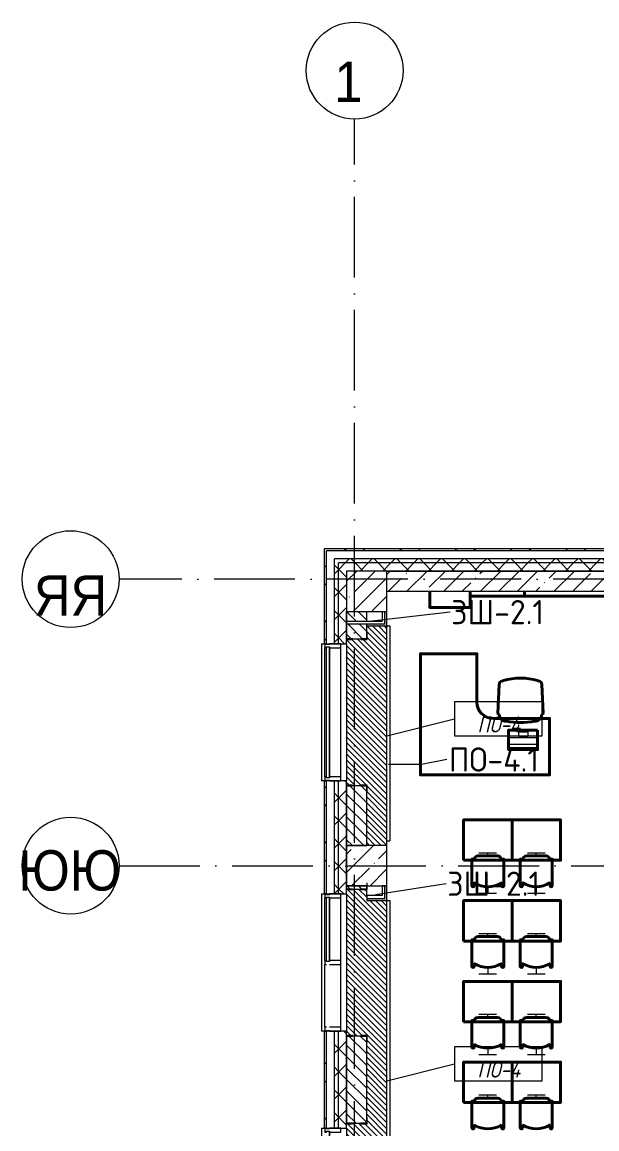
# Model space of a CAD drawing. Header units: millimetres. Extents: x -6467 to 105918, y -7090 to 92481.
# Drawn here: x -6467 to 650, y 78771 to 92481 of the extents above; entities that cross this region are included whole.
import ezdxf

# ---------------------------------------------------------------- set-up
doc = ezdxf.new("R2010")
doc.units = ezdxf.units.MM
doc.linetypes.add('50_200_ШТРИХ_1Т_ш5_п1_п1_', pattern=[1400, 1000, -200, 0, -200])
doc.linetypes.add('IMPORT-ACAD_ISO02W100', pattern=[3000, 2400, -600])
for name, color, linetype, lineweight in [('A-FLOR', 7, 'Continuous', 9), ('A-FLOR-IDEN', 7, 'Continuous', 9), ('A-GLAZ', 7, 'Continuous', 5), ('A-GLAZ-CWMG', 7, 'Continuous', 9), ('A-GLAZ-CWMG-1', 7, 'Continuous', 20), ('A-WALL', 7, 'Continuous', 5), ('A-WALL-FNSH-1', 7, 'Continuous', 5), ('A-WALL-IDEN', 7, 'Continuous', 9), ('I-WALL', 7, 'Continuous', 5), ('S-COLS', 7, 'Continuous', 9), ('S-COLS-1', 7, 'Continuous', 5)]:
    doc.layers.add(name, color=color, linetype=linetype, lineweight=lineweight)
for name, color, linetype, lineweight, true_color in [('A-FLOR-PATT-1', 7, 'Continuous', 5, 0xd61c12), ('A-GENM-1', 7, 'Continuous', 9, 0xaaaaaa), ('A-GENM-2', 7, 'Continuous', 20, 0xaaaaaa), ('A-WALL-1', 7, 'Continuous', 5, 0x77b143), ('A-WALL-3', 7, 'Continuous', 5, 0x787878), ('мебель 2 этаж-1', 7, 'Continuous', 40, 0xaaaaaa), ('Оси-1', 7, 'Continuous', 20, 0xaaaaaa), ('Оси-2', 7, 'Continuous', 9, 0xaaaaaa), ('Оси-3', 7, '50_200_ШТРИХ_1Т_ш5_п1_п1_', 9, 0xaaaaaa), ('ТХ_невидимый-1', 7, 'IMPORT-ACAD_ISO02W100', 20, 0xaaaaaa), ('ТХ_функционал-2', 7, 'Continuous', 40, 0xaaaaaa), ('ТХ_функционал-4', 7, 'Continuous', 20, 0xaaaaaa)]:
    doc.layers.add(name, color=color, linetype=linetype, lineweight=lineweight, true_color=true_color)
doc.styles.add('Arial', font='arial.ttf', dxfattribs={"width": 0.9, "height": 500})
doc.styles.add('GOST Common', font='GOST_Common.ttf', dxfattribs={"height": 300})
doc.styles.add('GOST Common_I', font='GOST_Common Italic.ttf', dxfattribs={"width": 0.9, "height": 200})
pattern_1 = [(45, (0, 0), (-228.0985, 228.0985), []), (45, (228.1, 0), (-228.0985, 228.0985), [403.225, -80.645, 6.706, -73.939])]
pattern_2 = [(135, (0, 0), (-342.1478, -342.1478), []), (135, (228.1, 0), (-342.1478, -342.1478), [])]
pattern_3 = [(45, (0, 0), (-141.42136, 141.42136), []), (135, (0, 0), (-141.42136, -141.42136), [])]

# ---------------------------------------------------------------- blocks, each defined once
blk = doc.blocks.new('BSC_Колонна _Прямоугольная - 500х500-V19-АИ_План этажа Радиаторы_2')
at = {"layer": 'S-COLS-1'}
h = blk.add_hatch(dxfattribs=at)
h.set_pattern_fill('FP_47', color=256, style=0, pattern_type=2)
h.set_pattern_definition([(45, (2200, -85431.04), (-228.0985, 228.0985), []), (45, (2428.1, -85431.04), (-228.0985, 228.0985), [403.225, -80.645, 6.706, -73.939])])
h.paths.add_polyline_path([(-250, -250), (250, -250), (250, 250), (-250, 250), (-250, 136)])
for p, q in [((250, 250), (-250, 250)), ((-250, 250), (-250, -250)), ((250, -250), (250, 250)), ((-250, -250), (250, -250))]:
    blk.add_line(p, q, dxfattribs=at)
blk = doc.blocks.new('Прямоугольный импост - Импост структурный с накладкой - 180мм-22437111-АИ_План этажа Радиаторы_2')
at = {"layer": 'A-GLAZ-CWMG-1'}
for p, q in [((-50, 0), (-50, 17)), ((-50, 17), (0, 17)), ((0, 0), (-10, 0)), ((-10, 0), (-10, -40)), ((0, 17), (0, 0)), ((-50, -180), (-50, -40)), ((-10, -40), (0, -40)), ((0, -40), (0, -180)), ((0, -180), (-50, -180))]:
    blk.add_line(p, q, dxfattribs=at)
blk = doc.blocks.new('Прямоугольный импост - Импост структурный с накладкой - 180мм-V231-АИ_План этажа Радиаторы_2')
at = {"layer": 'A-GLAZ-CWMG'}
for p, q in [((49825, 55111), (49050, 55111)), ((49825, 54931), (49050, 54931)), ((49825, 54914), (49050, 54914))]:
    blk.add_line(p, q, dxfattribs=at)
blk = doc.blocks.new('Прямоугольный импост - Импост структурный с накладкой - 180мм-22437098-АИ_План этажа Радиаторы_2')
at = {"layer": 'A-GLAZ-CWMG-1'}
for p, q in [((-50, 0), (-50, 17)), ((-50, 17), (0, 17)), ((-40, 0), (-50, 0)), ((-40, -40), (-40, 0)), ((0, 0), (-10, 0)), ((-10, 0), (-10, -40)), ((0, 17), (0, 0)), ((-50, -180), (-50, -40)), ((-50, -40), (-40, -40)), ((-10, -40), (0, -40)), ((0, -40), (0, -180)), ((0, -180), (-50, -180))]:
    blk.add_line(p, q, dxfattribs=at)
blk = doc.blocks.new('Прямоугольный импост - Импост структурный с накладкой - 180мм-22437099-АИ_План этажа Радиаторы_2')
at = {"layer": 'A-GLAZ-CWMG-1'}
for p, q in [((0, 17), (-50, 17)), ((-50, 17), (-50, 0)), ((-50, 0), (-40, 0)), ((-40, 0), (-40, -40)), ((-10, -40), (-10, 0)), ((-10, 0), (0, 0)), ((0, 0), (0, 17)), ((-40, -40), (-50, -40)), ((-50, -40), (-50, -180)), ((0, -40), (-10, -40)), ((0, -180), (0, -40)), ((-50, -180), (0, -180))]:
    blk.add_line(p, q, dxfattribs=at)
blk = doc.blocks.new('Прямоугольный импост - Импост структурный с накладкой - 180мм-22437089-АИ_План этажа Радиаторы_2')
at = {"layer": 'A-GLAZ-CWMG'}
for p, q in [((47650, 55111), (46050, 55111)), ((47650, 54931), (46050, 54931)), ((47650, 54914), (46050, 54914))]:
    blk.add_line(p, q, dxfattribs=at)
blk = doc.blocks.new('Прямоугольный импост - Импост структурный с накладкой - 180мм-V232-АИ_План этажа Радиаторы_2')
at = {"layer": 'A-GLAZ-CWMG'}
for p, q in [((6637, 55111), (5862, 55111)), ((6637, 54914), (5862, 54914))]:
    blk.add_line(p, q, dxfattribs=at)
blk = doc.blocks.new('Прямоугольный импост - Импост структурный с накладкой - 180мм-V237-АИ_План этажа Радиаторы_2')
at = {"layer": 'A-GLAZ-CWMG-1'}
for p, q in [((-25, 0), (-25, 17)), ((-25, 17), (25, 17)), ((-15, 0), (-25, 0)), ((-15, -40), (-15, 0)), ((25, 17), (25, 0)), ((-25, -180), (-25, -40)), ((-25, -40), (-15, -40)), ((25, -40), (25, -180)), ((25, -180), (-25, -180))]:
    blk.add_line(p, q, dxfattribs=at)
blk = doc.blocks.new('Прямоугольный импост - Импост структурный с накладкой - 180мм-22437157-АИ_План этажа Радиаторы_2')
at = {"layer": 'A-GLAZ-CWMG-1'}
for p, q in [((0, 17), (-50, 17)), ((-50, 17), (-50, 0)), ((-50, 0), (-40, 0)), ((-40, 0), (-40, -40)), ((-10, -40), (-10, 0)), ((-10, 0), (0, 0)), ((0, 0), (0, 17)), ((-40, -40), (-50, -40)), ((-50, -40), (-50, -180)), ((0, -40), (-10, -40)), ((0, -180), (0, -40)), ((-50, -180), (0, -180))]:
    blk.add_line(p, q, dxfattribs=at)
blk = doc.blocks.new('Фахверк _газобетон торцы_228 - Фахверк _газобетон торцы_-25571112-АИ_План этажа Радиаторы_2')
at = {"layer": 'A-GENM-2'}
for p, q in [((89406, 11135), (89325, 11135)), ((89325, 11135), (89325, 11129)), ((89325, 11129), (89400, 11129)), ((89400, 11129), (89400, 11054)), ((89406, 11054), (89406, 11135)), ((89400, 11054), (89406, 11054)), ((89400, 10879), (89325, 10879)), ((89325, 10879), (89325, 10873)), ((89325, 10873), (89406, 10873)), ((89400, 10954), (89400, 10879)), ((89406, 10954), (89400, 10954)), ((89406, 10873), (89406, 10954))]:
    blk.add_line(p, q, dxfattribs=at)
blk = doc.blocks.new('Фахверк _газобетон торцы_229 - Фахверк _газобетон торцы_-25571132-АИ_План этажа Радиаторы_2')
at = {"layer": 'A-GENM-2'}
for p, q in [((89406, 156989), (89325, 156989)), ((89325, 156989), (89325, 156983)), ((89325, 156983), (89400, 156983)), ((89400, 156983), (89400, 156908)), ((89406, 156908), (89406, 156989)), ((89400, 156908), (89406, 156908)), ((89400, 156733), (89325, 156733)), ((89325, 156733), (89325, 156727)), ((89325, 156727), (89406, 156727)), ((89406, 156808), (89400, 156808)), ((89400, 156808), (89400, 156733)), ((89406, 156727), (89406, 156808))]:
    blk.add_line(p, q, dxfattribs=at)
blk = doc.blocks.new('Фахверк _газобетон торцы_230 - Фахверк _газобетон торцы_-25571152-АИ_План этажа Радиаторы_2')
at = {"layer": 'A-GENM-2'}
for p, q in [((89406, 11135), (89325, 11135)), ((89325, 11135), (89325, 11129)), ((89325, 11129), (89400, 11129)), ((89400, 11129), (89400, 11054)), ((89406, 11054), (89406, 11135)), ((89400, 11054), (89406, 11054)), ((89400, 10879), (89325, 10879)), ((89325, 10879), (89325, 10873)), ((89325, 10873), (89406, 10873)), ((89400, 10954), (89400, 10879)), ((89406, 10954), (89400, 10954)), ((89406, 10873), (89406, 10954))]:
    blk.add_line(p, q, dxfattribs=at)
blk = doc.blocks.new('Фахверк _газобетон торцы_231 - Фахверк _газобетон торцы_-25571172-АИ_План этажа Радиаторы_2')
at = {"layer": 'A-GENM-2'}
for p, q in [((89406, 156989), (89325, 156989)), ((89325, 156989), (89325, 156983)), ((89325, 156983), (89400, 156983)), ((89400, 156983), (89400, 156908)), ((89406, 156908), (89406, 156989)), ((89400, 156908), (89406, 156908)), ((89400, 156733), (89325, 156733)), ((89325, 156733), (89325, 156727)), ((89325, 156727), (89406, 156727)), ((89406, 156808), (89400, 156808)), ((89400, 156808), (89400, 156733)), ((89406, 156727), (89406, 156808))]:
    blk.add_line(p, q, dxfattribs=at)
blk = doc.blocks.new('Фахверк _газобетон торцы_232 - Фахверк _газобетон торцы_-25571192-АИ_План этажа Радиаторы_2')
at = {"layer": 'A-GENM-2'}
for p, q in [((89406, 11135), (89325, 11135)), ((89325, 11135), (89325, 11129)), ((89325, 11129), (89400, 11129)), ((89400, 11129), (89400, 11054)), ((89406, 11054), (89406, 11135)), ((89400, 11054), (89406, 11054)), ((89400, 10879), (89325, 10879)), ((89325, 10879), (89325, 10873)), ((89325, 10873), (89406, 10873)), ((89400, 10954), (89400, 10879)), ((89406, 10954), (89400, 10954)), ((89406, 10873), (89406, 10954))]:
    blk.add_line(p, q, dxfattribs=at)
blk = doc.blocks.new('Фахверк _газобетон торцы_437 - Фахверк _газобетон торцы_-25577405-АИ_План этажа Радиаторы_2')
at = {"layer": 'A-GENM-2'}
for p, q in [((89406, 11135), (89325, 11135)), ((89325, 11135), (89325, 11129)), ((89325, 11129), (89400, 11129)), ((89400, 11129), (89400, 11054)), ((89406, 11054), (89406, 11135)), ((89400, 11054), (89406, 11054)), ((89400, 10879), (89325, 10879)), ((89325, 10879), (89325, 10873)), ((89325, 10873), (89406, 10873)), ((89400, 10954), (89400, 10879)), ((89406, 10954), (89400, 10954)), ((89406, 10873), (89406, 10954))]:
    blk.add_line(p, q, dxfattribs=at)
blk = doc.blocks.new('Отлив_СКБ - Отлив витража-V393-АИ_План этажа Радиаторы_2')
at = {"layer": 'A-GLAZ'}
for p, q in [((0, 67), (0, 100)), ((1700, 100), (0, 100)), ((0, 2), (10, 2)), ((40, 2), (1660, 2)), ((1690, 2), (1700, 2)), ((1700, 100), (1700, 67)), ((1650, 0), (50, 0))]:
    blk.add_line(p, q, dxfattribs=at)
blk = doc.blocks.new('Отлив_СКБ - Отлив витража-V394-АИ_План этажа Радиаторы_2')
at = {"layer": 'A-GLAZ'}
for p, q in [((0, 67), (0, 100)), ((1700, 100), (0, 100)), ((0, 2), (10, 2)), ((865, 2), (1660, 2)), ((1690, 2), (1700, 2)), ((1700, 100), (1700, 67)), ((1650, 0), (875, 0))]:
    blk.add_line(p, q, dxfattribs=at)
blk = doc.blocks.new('мебель 2 этаж-28800768-АИ_План этажа Радиаторы_2')
at = {"layer": 'ТХ_невидимый-1'}
for p, q in [((1453, 83906), (1672, 83906)), ((1563, 83867), (1563, 83906)), ((2053, 83906), (2272, 83906)), ((2163, 83867), (2163, 83906)), ((1453, 83406), (1672, 83406)), ((1563, 83486), (1563, 83406)), ((2053, 83406), (2272, 83406)), ((2163, 83486), (2163, 83406)), ((1453, 82906), (1672, 82906)), ((1563, 82867), (1563, 82906)), ((2053, 82906), (2272, 82906)), ((2163, 82867), (2163, 82906)), ((1453, 82406), (1672, 82406)), ((1563, 82486), (1563, 82406)), ((2053, 82406), (2272, 82406)), ((2163, 82486), (2163, 82406)), ((1453, 81906), (1672, 81906)), ((1563, 81867), (1563, 81906)), ((2053, 81906), (2272, 81906)), ((2163, 81867), (2163, 81906)), ((1563, 81486), (1563, 81406)), ((2163, 81486), (2163, 81406)), ((1453, 81406), (1672, 81406)), ((2053, 81406), (2272, 81406)), ((1453, 80906), (1672, 80906)), ((1563, 80867), (1563, 80906)), ((2053, 80906), (2272, 80906)), ((2163, 80867), (2163, 80906))]:
    blk.add_line(p, q, dxfattribs=at)
at = {"layer": 'ТХ_функционал-2'}
for p, q in [((1703, 85992), (1687, 85637)), ((1755, 86040), (1736, 86034)), ((2198, 86034), (2179, 86040)), ((2247, 85637), (2231, 85992)), ((1365, 83500), (1365, 83826)), ((1367, 83829), (1390, 83829)), ((1393, 83826), (1393, 83816)), ((1444, 83867), (1681, 83867)), ((1733, 83816), (1733, 83826)), ((1735, 83829), (1758, 83829)), ((1761, 83826), (1761, 83500)), ((1965, 83500), (1965, 83826)), ((1967, 83829), (1990, 83829)), ((1993, 83826), (1993, 83816)), ((2044, 83867), (2281, 83867)), ((2333, 83816), (2333, 83826)), ((2335, 83829), (2358, 83829)), ((2361, 83826), (2361, 83500)), ((1393, 83540), (1393, 83500)), ((1733, 83500), (1733, 83540)), ((1993, 83540), (1993, 83500)), ((2333, 83500), (2333, 83540)), ((1365, 82500), (1365, 82826)), ((1367, 82829), (1390, 82829)), ((1393, 82826), (1393, 82816)), ((1444, 82867), (1681, 82867)), ((1733, 82816), (1733, 82826)), ((1735, 82829), (1758, 82829)), ((1761, 82826), (1761, 82500)), ((1965, 82500), (1965, 82826)), ((1967, 82829), (1990, 82829)), ((1993, 82826), (1993, 82816)), ((2044, 82867), (2281, 82867)), ((2333, 82816), (2333, 82826)), ((2335, 82829), (2358, 82829)), ((2361, 82826), (2361, 82500)), ((1393, 82540), (1393, 82500)), ((1733, 82500), (1733, 82540)), ((1993, 82540), (1993, 82500)), ((2333, 82500), (2333, 82540)), ((1444, 81867), (1681, 81867)), ((2044, 81867), (2281, 81867)), ((1365, 81500), (1365, 81826)), ((1367, 81829), (1390, 81829)), ((1393, 81826), (1393, 81816)), ((1733, 81816), (1733, 81826)), ((1735, 81829), (1758, 81829)), ((1761, 81826), (1761, 81500)), ((1965, 81500), (1965, 81826)), ((1967, 81829), (1990, 81829)), ((1993, 81826), (1993, 81816)), ((2333, 81816), (2333, 81826)), ((2335, 81829), (2358, 81829)), ((2361, 81826), (2361, 81500)), ((1393, 81540), (1393, 81500)), ((1733, 81500), (1733, 81540)), ((1993, 81540), (1993, 81500)), ((2333, 81500), (2333, 81540)), ((1365, 80500), (1365, 80826)), ((1367, 80829), (1390, 80829)), ((1393, 80826), (1393, 80816)), ((1444, 80867), (1681, 80867)), ((1733, 80816), (1733, 80826)), ((1735, 80829), (1758, 80829)), ((1761, 80826), (1761, 80500)), ((1965, 80500), (1965, 80826)), ((1967, 80829), (1990, 80829)), ((1993, 80826), (1993, 80816)), ((2044, 80867), (2281, 80867)), ((2333, 80816), (2333, 80826)), ((2335, 80829), (2358, 80829)), ((2361, 80826), (2361, 80500)), ((1393, 80540), (1393, 80500)), ((1733, 80500), (1733, 80540)), ((1993, 80540), (1993, 80500)), ((2333, 80500), (2333, 80540))]:
    blk.add_line(p, q, dxfattribs=at)
at = {"layer": 'ТХ_функционал-2', "flags": 128}
for points in [[(1343, 87146), (1343, 86946), (843, 86946), (843, 87146)], [(1343, 87146), (1343, 87086), (2018, 87086), (4718, 87086), (5393, 87086), (5393, 87146)], [(1627, 85571), (2327, 85571), (2327, 84871), (727, 84871), (727, 85771), (727, 86371), (1427, 86371), (1427, 85771)], [(2179, 85427), (1820, 85427), (1820, 85184), (2179, 85184), (2179, 85427)]]:
    blk.add_lwpolyline(points, dxfattribs=at)
for points in [[(2018, 87146), (2018, 87086)], [(1263, 83813), (1863, 83813), (1863, 84313), (1263, 84313)], [(1863, 83813), (2463, 83813), (2463, 84313), (1863, 84313)], [(1263, 82813), (1863, 82813), (1863, 83313), (1263, 83313)], [(1863, 82813), (2463, 82813), (2463, 83313), (1863, 83313)], [(1263, 81813), (1863, 81813), (1863, 82313), (1263, 82313)], [(1863, 81813), (2463, 81813), (2463, 82313), (1863, 82313)], [(1263, 80813), (1863, 80813), (1863, 81313), (1263, 81313)], [(1863, 80813), (2463, 80813), (2463, 81313), (1863, 81313)]]:
    blk.add_lwpolyline(points, close=True, dxfattribs=at)
at = {"layer": 'ТХ_функционал-2'}
for centre, radius, start, end in [((1749, 85990), 45.8, 106.4199, 177.4596), ((1967, 85276), 793, 74.4748, 105.5252), ((2185, 85990), 45.8, 2.5404, 73.5801), ((1627, 85771), 200, 180, 270), ((1705, 85637), 17.6, 178.1708, 265.2566), ((1790, 85621), 86.4, 181.264, 272.4622), ((2144, 85621), 86.4, 267.5378, 358.736), ((2229, 85637), 17.6, 274.7434, 1.8292), ((1967, 86626), 1105, 260.9686, 279.0314), ((1367, 83826), 2.56, 90, 180), ((1390, 83826), 2.56, 0, 90), ((1444, 83816), 51.3, 90, 180), ((1681, 83816), 51.3, 0, 90), ((1735, 83826), 2.56, 90, 180), ((1758, 83826), 2.56, 0, 90), ((1967, 83826), 2.56, 90, 180), ((1990, 83826), 2.56, 0, 90), ((2044, 83816), 51.3, 90, 180), ((2281, 83816), 51.3, 0, 90), ((2335, 83826), 2.56, 90, 180), ((2358, 83826), 2.56, 0, 90), ((1379, 83500), 14.1, 180, 360), ((1401, 83540), 8.55, 180, 238.0683), ((1563, 83807), 321, 238.8863, 301.1137), ((1724, 83540), 8.55, 301.9317, 0), ((1747, 83500), 14.1, 180, 0), ((1979, 83500), 14.1, 180, 360), ((2001, 83540), 8.55, 180, 238.0683), ((2163, 83807), 321, 238.8863, 301.1137), ((2324, 83540), 8.55, 301.9317, 0), ((2347, 83500), 14.1, 180, 0), ((1367, 82826), 2.56, 90, 180), ((1390, 82826), 2.56, 0, 90), ((1444, 82816), 51.3, 90, 180), ((1681, 82816), 51.3, 0, 90), ((1735, 82826), 2.56, 90, 180), ((1758, 82826), 2.56, 0, 90), ((1967, 82826), 2.56, 90, 180), ((1990, 82826), 2.56, 0, 90), ((2044, 82816), 51.3, 90, 180), ((2281, 82816), 51.3, 0, 90), ((2335, 82826), 2.56, 90, 180), ((2358, 82826), 2.56, 0, 90), ((1401, 82540), 8.55, 180, 238.0683), ((1724, 82540), 8.55, 301.9317, 0), ((2001, 82540), 8.55, 180, 238.0683), ((2324, 82540), 8.55, 301.9317, 0), ((1379, 82500), 14.1, 180, 0), ((1563, 82807), 321, 238.8863, 301.1137), ((1747, 82500), 14.1, 180, 360), ((1979, 82500), 14.1, 180, 0), ((2163, 82807), 321, 238.8863, 301.1137), ((2347, 82500), 14.1, 180, 360), ((1444, 81816), 51.3, 90, 180), ((1681, 81816), 51.3, 0, 90), ((2044, 81816), 51.3, 90, 180), ((2281, 81816), 51.3, 0, 90), ((1367, 81826), 2.56, 90, 180), ((1390, 81826), 2.56, 0, 90), ((1735, 81826), 2.56, 90, 180), ((1758, 81826), 2.56, 0, 90), ((1967, 81826), 2.56, 90, 180), ((1990, 81826), 2.56, 0, 90), ((2335, 81826), 2.56, 90, 180), ((2358, 81826), 2.56, 0, 90), ((1379, 81500), 14.1, 180, 360), ((1401, 81540), 8.55, 180, 238.0683), ((1563, 81807), 321, 238.8863, 301.1137), ((1724, 81540), 8.55, 301.9317, 0), ((1747, 81500), 14.1, 180, 0), ((1979, 81500), 14.1, 180, 360), ((2001, 81540), 8.55, 180, 238.0683), ((2163, 81807), 321, 238.8863, 301.1137), ((2324, 81540), 8.55, 301.9317, 0), ((2347, 81500), 14.1, 180, 0), ((1367, 80826), 2.56, 90, 180), ((1390, 80826), 2.56, 0, 90), ((1444, 80816), 51.3, 90, 180), ((1681, 80816), 51.3, 0, 90), ((1735, 80826), 2.56, 90, 180), ((1758, 80826), 2.56, 0, 90), ((1967, 80826), 2.56, 90, 180), ((1990, 80826), 2.56, 0, 90), ((2044, 80816), 51.3, 90, 180), ((2281, 80816), 51.3, 0, 90), ((2335, 80826), 2.56, 90, 180), ((2358, 80826), 2.56, 0, 90), ((1379, 80500), 14.1, 180, 0), ((1401, 80540), 8.55, 180, 238.0683), ((1563, 80807), 321, 238.8863, 301.1137), ((1724, 80540), 8.55, 301.9317, 0), ((1747, 80500), 14.1, 180, 360), ((1979, 80500), 14.1, 180, 0), ((2001, 80540), 8.55, 180, 238.0683), ((2163, 80807), 321, 238.8863, 301.1137), ((2324, 80540), 8.55, 301.9317, 0), ((2347, 80500), 14.1, 180, 360)]:
    blk.add_arc(centre, radius, start, end, dxfattribs=at)
at = {"layer": 'ТХ_функционал-4'}
for p, q in [((1703, 85979), (1687, 85637)), ((2232, 85979), (2247, 85637)), ((2179, 85205), (1820, 85205))]:
    blk.add_line(p, q, dxfattribs=at)
at = {"layer": 'ТХ_функционал-4', "flags": 128}
for points in [[(2165, 85247), (1830, 85247), (1830, 85334), (2165, 85334), (2165, 85247)], [(2060, 85347), (1946, 85347), (1946, 85403), (2060, 85403), (2060, 85347)]]:
    blk.add_lwpolyline(points, dxfattribs=at)
blk = doc.blocks.new('Ось сетки - Круг_Ø6_00__ISO-2_5_0_9K_-17386508-АИ_План этажа Радиаторы_2')
at = {"layer": 'Оси-1'}
blk.add_circle((0, 0), 3, dxfattribs=at)
blk = doc.blocks.new('AAR_СКБ_Марка_Перекрытия_1 мм - Марка пола-27961726-АИ_План этажа Радиаторы_2')
at = {"layer": 'A-FLOR-IDEN'}
for p, q in [((2.723, 2.101), (-2.69, 2.101)), ((-2.69, 2.101), (-2.69, 0)), ((2.723, 0), (2.723, 2.101)), ((-2.69, 0), (2.723, 0))]:
    blk.add_line(p, q, dxfattribs=at)

msp = doc.modelspace()

# ---------------------------------------------------------------- hatches: boundary and pattern name
at = {"layer": 'A-FLOR-PATT-1'}
h = msp.add_hatch(dxfattribs=at)
h.set_pattern_fill('FP_346', color=256, style=0, pattern_type=2)
h.set_pattern_definition([(315, (-2200, 83730.87), (35.3553, 35.3553), [])])
h.paths.add_polyline_path([(-2200, 82281), (-1950, 82281), (-1950, 85001), (-2200, 85001), (-2200, 84916), (-2194, 84916), (-2194, 84835), (-2275, 84835), (-2275, 84841), (-2375, 84841), (-2375, 84835), (-2450, 84835), (-2450, 83027), (-2375, 83027), (-2375, 83021), (-2275, 83021), (-2275, 83027), (-2194, 83027), (-2194, 82946), (-2200, 82946), (-2200, 82752)])
h = msp.add_hatch(dxfattribs=at)
h.set_pattern_fill('FP_345', color=256, style=0, pattern_type=2)
h.set_pattern_definition([(315, (-2200, 79305.87), (35.3553, 35.3553), [])])
h.paths.add_polyline_path([(-2194, 77021), (-1950, 77021), (-1950, 81601), (-2200, 81601), (-2200, 81735), (-2275, 81735), (-2275, 81741), (-2375, 81741), (-2375, 81735), (-2450, 81735), (-2449, 79927), (-2375, 79927), (-2375, 79921), (-2275, 79921), (-2275, 79927), (-2194, 79927), (-2194, 79846), (-2200, 79846), (-2200, 78916), (-2194, 78916), (-2194, 78835), (-2275, 78835), (-2275, 78841), (-2375, 78841), (-2375, 78835), (-2450, 78835), (-2450, 77027), (-2375, 77027), (-2375, 77021), (-2275, 77021), (-2275, 77027), (-2194, 77027), (-2194, 77022)])
at = {"layer": 'A-WALL'}
h = msp.add_hatch(dxfattribs=at)
h.set_pattern_fill('FP_125', color=256, style=0, pattern_type=2)
h.set_pattern_definition(pattern_3)
h.paths.add_polyline_path([(-2600, 55031), (-2550, 55031), (-2550, 56181), (-2600, 56181), (-2600, 55298)])
h.paths.add_polyline_path([(-2570, 57881), (-2550, 57881), (-2550, 59181), (-2600, 59181), (-2600, 57881)])
h.paths.add_polyline_path([(-2600, 60881), (-2550, 60881), (-2550, 62181), (-2600, 62181), (-2600, 60930)])
h.paths.add_polyline_path([(-2550, 63881), (-2550, 65181), (-2600, 65181), (-2600, 63881), (-2570, 63881)])
h.paths.add_polyline_path([(-2570, 66881), (-2550, 66881), (-2550, 68081), (-2600, 68081), (-2600, 66881)])
h.paths.add_polyline_path([(-2600, 69781), (-2550, 69781), (-2550, 71091), (-2600, 71091), (-2600, 70081)])
h.paths.add_polyline_path([(-2570, 72791), (-2550, 72791), (-2550, 74081), (-2600, 74081), (-2600, 72791)])
h.paths.add_polyline_path([(-2600, 75781), (-2550, 75781), (-2550, 77081), (-2600, 77081), (-2600, 76416)])
h.paths.add_polyline_path([(-2570, 78781), (-2550, 78781), (-2550, 79981), (-2600, 79981), (-2600, 78781)])
h.paths.add_polyline_path([(-2600, 81681), (-2550, 81681), (-2550, 83081), (-2600, 83081), (-2600, 82048)])
h.paths.add_polyline_path([(-2570, 84781), (-2550, 84781), (-2550, 85831), (-2600, 85831), (-2600, 84781)])
h = msp.add_hatch(dxfattribs=at)
h.set_pattern_fill('FP_125', color=256, style=0, pattern_type=2)
h.set_pattern_definition(pattern_3)
h.paths.add_polyline_path([(20562, 85781), (21169, 85781), (21169, 85831), (20562, 85831)])
h.paths.add_polyline_path([(9602, 85781), (9602, 85831), (-2550, 85831), (-2550, 85781), (9472, 85781)])
h = msp.add_hatch(dxfattribs=at)
h.set_pattern_fill('FP_125', color=256, style=0, pattern_type=2)
h.set_pattern_definition(pattern_3)
h.paths.add_polyline_path([(-2450, 55081), (-2450, 56181), (-2550, 56181), (-2550, 55081)])
h.paths.add_polyline_path([(-2450, 57881), (-2450, 59181), (-2550, 59181), (-2550, 57881)])
h.paths.add_polyline_path([(-2450, 60881), (-2450, 62181), (-2550, 62181), (-2550, 60881)])
h.paths.add_polyline_path([(-2550, 63881), (-2450, 63881), (-2450, 65181), (-2550, 65181), (-2550, 64450)])
h.paths.add_polyline_path([(-2550, 66881), (-2450, 66881), (-2450, 68081), (-2550, 68081), (-2550, 67181)])
h.paths.add_polyline_path([(-2550, 69781), (-2450, 69781), (-2450, 71091), (-2550, 71091), (-2550, 70081)])
h.paths.add_polyline_path([(-2450, 72791), (-2450, 74081), (-2550, 74081), (-2550, 72791)])
h.paths.add_polyline_path([(-2450, 75781), (-2450, 77081), (-2550, 77081), (-2550, 75781)])
h.paths.add_polyline_path([(-2450, 78781), (-2450, 79981), (-2550, 79981), (-2550, 78781)])
h.paths.add_polyline_path([(-2550, 81681), (-2450, 81681), (-2450, 83081), (-2550, 83081), (-2550, 82048)])
h.paths.add_polyline_path([(-2450, 84781), (-2450, 85781), (-2550, 85781), (-2550, 84781)])
h = msp.add_hatch(dxfattribs=at)
h.set_pattern_fill('FP_125', color=256, style=0, pattern_type=2)
h.set_pattern_definition(pattern_3)
h.paths.add_polyline_path([(21169, 85681), (21169, 85781), (20562, 85781), (20562, 85681), (21099, 85681)])
h.paths.add_polyline_path([(9602, 85681), (9602, 85781), (-2450, 85781), (-2450, 85681), (9472, 85681)])
h = msp.add_hatch(dxfattribs=at)
h.set_pattern_fill('FP_1', color=256, style=0, pattern_type=2)
h.set_pattern_definition(pattern_1)
h.paths.add_polyline_path([(5550, 85431), (5560, 85431), (5560, 85681), (5550, 85681)])
h.paths.add_polyline_path([(5050, 85431), (5050, 85681), (-1950, 85681), (-1950, 85431), (4488, 85431)])
at = {"layer": 'A-WALL-1'}
for points in [[(-1950, 85001), (-1950, 85181), (-1975, 85181), (-1975, 85001)], [(-1975, 85001), (-1975, 85026), (-2200, 85026), (-2200, 85001), (-2010, 85001)], [(-1950, 81601), (-1950, 81781), (-1975, 81781), (-1975, 81601)], [(-1975, 81601), (-1975, 81626), (-2200, 81626), (-2200, 81601), (-2010, 81601)]]:
    msp.add_hatch(color=256, dxfattribs=at).paths.add_polyline_path(points)
at = {"layer": 'A-WALL-3'}
h = msp.add_hatch(dxfattribs=at)
h.set_pattern_fill('FP_124', color=256, style=0, pattern_type=2)
h.set_pattern_definition(pattern_2)
h.paths.add_polyline_path([(-2727, 54904), (-2700, 54904), (-2700, 56181), (-2727, 56181), (-2727, 55298)])
h.paths.add_polyline_path([(-2727, 57881), (-2700, 57881), (-2700, 59181), (-2727, 59181), (-2727, 58114)])
h.paths.add_polyline_path([(-2700, 60881), (-2700, 62181), (-2727, 62181), (-2727, 60881)])
h.paths.add_polyline_path([(-2727, 63881), (-2700, 63881), (-2700, 65181), (-2727, 65181), (-2727, 64450)])
h.paths.add_polyline_path([(-2727, 66881), (-2700, 66881), (-2700, 68081), (-2727, 68081), (-2727, 67265)])
h.paths.add_polyline_path([(-2700, 69781), (-2700, 71091), (-2727, 71091), (-2727, 69781)])
h.paths.add_polyline_path([(-2700, 72791), (-2700, 74081), (-2727, 74081), (-2727, 72791)])
h.paths.add_polyline_path([(-2700, 75781), (-2700, 77081), (-2727, 77081), (-2727, 75781)])
h.paths.add_polyline_path([(-2700, 78781), (-2700, 79981), (-2727, 79981), (-2727, 78781)])
h.paths.add_polyline_path([(-2700, 81681), (-2700, 83081), (-2727, 83081), (-2727, 81681)])
h.paths.add_polyline_path([(-2700, 84781), (-2700, 85958), (-2727, 85958), (-2727, 84781)])
h = msp.add_hatch(dxfattribs=at)
h.set_pattern_fill('FP_124', color=256, style=0, pattern_type=2)
h.set_pattern_definition(pattern_2)
h.paths.add_polyline_path([(21169, 85931), (21169, 85958), (20562, 85958), (20562, 85931), (21099, 85931)])
h.paths.add_polyline_path([(9472, 85931), (9602, 85931), (9602, 85958), (-2700, 85958), (-2700, 85931), (7811, 85931)])
at = {"layer": 'I-WALL'}
h = msp.add_hatch(dxfattribs=at)
h.set_pattern_fill('FP_2', color=256, style=0, pattern_type=2)
h.set_pattern_definition([(135, (0, 0), (-70.71068, -70.71068), [])])
h.paths.add_polyline_path([(-2200, 55681), (-2200, 55811), (-2450, 55811), (-2450, 55681)])
h.paths.add_polyline_path([(-2200, 55846), (-2200, 56121), (-2450, 56121), (-2450, 55846)])
h.paths.add_polyline_path([(-2200, 57941), (-2200, 58681), (-2450, 58681), (-2450, 57941)])
h.paths.add_polyline_path([(-2450, 60941), (-2200, 60941), (-2200, 61376), (-2450, 61376)])
h.paths.add_polyline_path([(-2200, 61411), (-2200, 61531), (-2450, 61531), (-2450, 61411)])
h.paths.add_polyline_path([(-2200, 62031), (-2200, 62121), (-2450, 62121), (-2450, 62031)])
h.paths.add_polyline_path([(-2450, 63941), (-2200, 63941), (-2200, 65121), (-2450, 65121), (-2450, 64450)])
h.paths.add_polyline_path([(-2200, 66941), (-2200, 67026), (-2450, 67026), (-2450, 66941)])
h.paths.add_polyline_path([(-2450, 67061), (-2200, 67061), (-2200, 67181), (-2450, 67181)])
h.paths.add_polyline_path([(-2450, 67681), (-2200, 67681), (-2200, 68021), (-2450, 68021), (-2450, 67969)])
h.paths.add_polyline_path([(-2450, 69841), (-2200, 69841), (-2200, 71031), (-2450, 71031), (-2450, 70081)])
h.paths.add_polyline_path([(-2200, 72851), (-2200, 73031), (-2450, 73031), (-2450, 72851)])
h.paths.add_polyline_path([(-2200, 73531), (-2200, 73686), (-2450, 73686), (-2450, 73531)])
h.paths.add_polyline_path([(-2450, 73721), (-2200, 73721), (-2200, 74021), (-2450, 74021), (-2450, 73953)])
h.paths.add_polyline_path([(-2200, 75841), (-2200, 76331), (-2450, 76331), (-2450, 75841)])
h.paths.add_polyline_path([(-2200, 76831), (-2200, 76961), (-2450, 76961), (-2450, 76831)])
h.paths.add_polyline_path([(-2450, 76996), (-2200, 76996), (-2200, 77021), (-2450, 77021)])
h.paths.add_polyline_path([(-2200, 78841), (-2200, 79921), (-2450, 79921), (-2450, 78841)])
h.paths.add_polyline_path([(-2200, 81741), (-2200, 81781), (-2450, 81781), (-2450, 81741)])
h.paths.add_polyline_path([(-2200, 82281), (-2200, 83021), (-2450, 83021), (-2450, 82281)])
h.paths.add_polyline_path([(-2200, 84841), (-2200, 85026), (-2450, 85026), (-2450, 84841)])
h.paths.add_polyline_path([(-2200, 85061), (-2200, 85181), (-2450, 85181), (-2450, 85061)])
at = {"layer": 'S-COLS-1'}
h = msp.add_hatch(dxfattribs=at)
h.set_pattern_fill('FP_1', color=256, style=0, pattern_type=2)
h.set_pattern_definition(pattern_1)
h.paths.add_polyline_path([(-2200, 81781), (-1950, 81781), (-1950, 82281), (-2450, 82281), (-2450, 81781)])

# ---------------------------------------------------------------- linework, layer by layer
at = {"layer": 'A-FLOR'}
for p, q in [((-1950, 82281), (-1950, 85001)), ((-2450, 84781), (-2450, 83081)), ((-2200, 81661), (-2200, 81735)), ((-2450, 81681), (-2450, 79981)), ((-1950, 77021), (-1950, 81601)), ((-2450, 78781), (-2450, 77081))]:
    msp.add_line(p, q, dxfattribs=at)
at = {"layer": 'A-FLOR-IDEN'}
for p, q in [((-1950, 83641), (-1112, 83851)), ((-1950, 79366), (-1112, 79576))]:
    msp.add_line(p, q, dxfattribs=at)
at = {"layer": 'A-WALL'}
for p, q in [((-2700, 84781), (-2700, 85931)), ((9602, 85931), (-2700, 85931)), ((-2600, 84781), (-2600, 85831)), ((9602, 85831), (-2600, 85831)), ((-2550, 84781), (-2550, 85781)), ((9602, 85781), (-2550, 85781)), ((5050, 85681), (-1950, 85681)), ((-1950, 85431), (5050, 85431)), ((-2450, 85181), (-2450, 84841)), ((-2200, 85061), (-2200, 85181)), ((-2010, 85181), (-2010, 85061)), ((-1975, 85026), (-1975, 85181)), ((-2450, 85061), (-2010, 85061)), ((-2450, 85026), (-1975, 85026)), ((-2200, 84841), (-2200, 85026)), ((-1950, 85001), (-1915, 85001)), ((-1915, 85001), (-1915, 82341)), ((-2450, 84841), (-2200, 84841)), ((-2700, 81681), (-2700, 83081)), ((-2600, 81681), (-2600, 83081)), ((-2550, 81681), (-2550, 83081)), ((-2200, 83021), (-2450, 83021)), ((-2450, 83021), (-2450, 82281)), ((-2200, 82281), (-2200, 83021)), ((-2450, 82281), (-2200, 82281)), ((-1950, 82341), (-1915, 82341)), ((-2450, 81781), (-2450, 81741)), ((-2200, 81781), (-2450, 81781)), ((-2450, 81741), (-2200, 81741)), ((-2200, 81741), (-2200, 81781)), ((-2010, 81781), (-2010, 81661)), ((-1975, 81781), (-2010, 81781)), ((-1975, 81626), (-1975, 81781)), ((-2010, 81661), (-2200, 81661)), ((-2200, 81661), (-2200, 81626)), ((-2200, 81626), (-1975, 81626)), ((-1950, 81601), (-1915, 81601)), ((-1915, 81601), (-1915, 76991)), ((-2700, 78781), (-2700, 79981)), ((-2600, 78781), (-2600, 79981)), ((-2550, 78781), (-2550, 79981)), ((-2200, 79921), (-2450, 79921)), ((-2450, 79921), (-2450, 78841)), ((-2200, 78841), (-2200, 79921)), ((-2450, 78841), (-2200, 78841))]:
    msp.add_line(p, q, dxfattribs=at)
at = {"layer": 'A-WALL-FNSH-1'}
for p, q in [((-2727, 85958), (-2727, 84781)), ((9602, 85958), (-2727, 85958)), ((-1950, 85681), (5050, 85681)), ((-2450, 84781), (-2450, 85181)), ((-1950, 85001), (-1950, 85181)), ((-2200, 85001), (-1950, 85001)), ((-2727, 84781), (-2450, 84781)), ((-2727, 83081), (-2727, 81681)), ((-2450, 83081), (-2727, 83081)), ((-2450, 81681), (-2450, 83081)), ((-1950, 81781), (-1975, 81781)), ((-1950, 81601), (-1950, 81781)), ((-2727, 81681), (-2450, 81681)), ((-2200, 81626), (-2200, 81601)), ((-2200, 81601), (-1950, 81601)), ((-2727, 79981), (-2727, 78781)), ((-2450, 79981), (-2727, 79981)), ((-2450, 78781), (-2450, 79981)), ((-2727, 78781), (-2450, 78781))]:
    msp.add_line(p, q, dxfattribs=at)
at = {"layer": 'A-WALL-IDEN'}
for p, q in [((-2131, 85064), (-1168, 85176)), ((-1932, 83287), (-1523, 83287)), ((-1523, 83287), (-1207, 83349)), ((-2093, 81675), (-1217, 81811))]:
    msp.add_line(p, q, dxfattribs=at)
at = {"layer": 'S-COLS'}
for p, q in [((-2200, 82281), (-2450, 82281)), ((-2450, 81781), (-2200, 81781))]:
    msp.add_line(p, q, dxfattribs=at)
at = {"layer": 'S-COLS-1'}
for p, q in [((-2450, 82281), (-2450, 81781)), ((-1950, 82281), (-2200, 82281)), ((-1950, 81781), (-1950, 82281)), ((-2200, 81781), (-1950, 81781))]:
    msp.add_line(p, q, dxfattribs=at)
at = {"layer": 'Оси-3'}
for p, q in [((-2350, -5890), (-2350, 91281)), ((104718, 85581), (-5267, 85581)), ((-5267, 82031), (104718, 82031))]:
    msp.add_line(p, q, dxfattribs=at)

# ---------------------------------------------------------------- block references
at = {"layer": 'A-FLOR-IDEN', "xscale": 199.9999999999999, "yscale": 199.9999999999999, "zscale": 199.9999999999999}
for p in [(-574, 83641), (-574, 79366)]:
    msp.add_blockref('AAR_СКБ_Марка_Перекрытия_1 мм - Марка пола-27961726-АИ_План этажа Радиаторы_2', p, dxfattribs=at)
at = {"layer": 'A-GENM-1'}
for name, p, rotation in [('Фахверк _газобетон торцы_228 - Фахверк _газобетон торцы_-25571112-АИ_План этажа Радиаторы_2', (-13329, 174241), 270.0000000000001), ('Фахверк _газобетон торцы_437 - Фахверк _газобетон торцы_-25577405-АИ_План этажа Радиаторы_2', (-13329, 174241), 270.0000000000001), ('Фахверк _газобетон торцы_229 - Фахверк _газобетон торцы_-25571132-АИ_План этажа Радиаторы_2', (154533, -6379), 89.9999999999999), ('Фахверк _газобетон торцы_230 - Фахверк _газобетон торцы_-25571152-АИ_План этажа Радиаторы_2', (-13329, 171141), 270.0000000000001), ('Фахверк _газобетон торцы_231 - Фахверк _газобетон торцы_-25571172-АИ_План этажа Радиаторы_2', (154533, -9479), 89.9999999999999), ('Фахверк _газобетон торцы_232 - Фахверк _газобетон торцы_-25571192-АИ_План этажа Радиаторы_2', (-13329, 168241), 270.0000000000001)]:
    msp.add_blockref(name, p, dxfattribs=dict(at, rotation=rotation))
at = {"layer": 'A-GLAZ', "rotation": 89.99999999999937}
for name, p in [('Отлив_СКБ - Отлив витража-V393-АИ_План этажа Радиаторы_2', (-2660, 83081)), ('Отлив_СКБ - Отлив витража-V394-АИ_План этажа Радиаторы_2', (-2660, 79981)), ('Отлив_СКБ - Отлив витража-V394-АИ_План этажа Радиаторы_2', (-2660, 77081))]:
    msp.add_blockref(name, p, dxfattribs=at)
at = {"layer": 'A-GLAZ-CWMG'}
for name, p, rotation in [('Прямоугольный импост - Импост структурный с накладкой - 180мм-22437099-АИ_План этажа Радиаторы_2', (-2700, 84781), 89.99999999999775), ('Прямоугольный импост - Импост структурный с накладкой - 180мм-22437089-АИ_План этажа Радиаторы_2', (-57631, 130781), 269.9999999999995), ('Прямоугольный импост - Импост структурный с накладкой - 180мм-22437157-АИ_План этажа Радиаторы_2', (-2700, 81681), 89.99999999999775), ('Прямоугольный импост - Импост структурный с накладкой - 180мм-V231-АИ_План этажа Радиаторы_2', (-57631, 130681), 269.9999999999995), ('Прямоугольный импост - Импост структурный с накладкой - 180мм-V232-АИ_План этажа Радиаторы_2', (-57631, 86668), 269.9999999999995), ('Прямоугольный импост - Импост структурный с накладкой - 180мм-22437157-АИ_План этажа Радиаторы_2', (-2700, 78781), 89.99999999999775)]:
    msp.add_blockref(name, p, dxfattribs=dict(at, rotation=rotation))
at = {"layer": 'A-GLAZ-CWMG', "extrusion": (0, 0, -1), "rotation": 270.0000000000022}
for name, p in [('Прямоугольный импост - Импост структурный с накладкой - 180мм-22437098-АИ_План этажа Радиаторы_2', (2700, 83081)), ('Прямоугольный импост - Импост структурный с накладкой - 180мм-V237-АИ_План этажа Радиаторы_2', (2700, 80831)), ('Прямоугольный импост - Импост структурный с накладкой - 180мм-22437111-АИ_План этажа Радиаторы_2', (2700, 79981))]:
    msp.add_blockref(name, p, dxfattribs=at)
at = {"layer": 'S-COLS'}
msp.add_blockref('BSC_Колонна _Прямоугольная - 500х500-V19-АИ_План этажа Радиаторы_2', (-2200, 85431), dxfattribs=at)
at = {"layer": 'мебель 2 этаж-1'}
msp.add_blockref('мебель 2 этаж-28800768-АИ_План этажа Радиаторы_2', (-2263, -1715), dxfattribs=at)
at = {"layer": 'Оси-1', "xscale": 199.9999999999999, "yscale": 199.9999999999999, "zscale": 199.9999999999999}
msp.add_blockref('Ось сетки - Круг_Ø6_00__ISO-2_5_0_9K_-17386508-АИ_План этажа Радиаторы_2', (-2350, 91881), dxfattribs=at)
for p, rotation in [((-5867, 85581), 89.9999999999998), ((-5867, 82031), 269.9999999999995)]:
    msp.add_blockref('Ось сетки - Круг_Ø6_00__ISO-2_5_0_9K_-17386508-АИ_План этажа Радиаторы_2', p, dxfattribs=dict(at, rotation=rotation))

# ---------------------------------------------------------------- texts
at = {"layer": 'A-FLOR-IDEN', "char_height": 200, "width": 572.4, "attachment_point": 5, "line_spacing_factor": 1.022766, "style": 'GOST Common_I'}
for insert in [(-564, 83781), (-564, 79506)]:
    msp.add_mtext('\\pt180,360,540,720,900,1080,1260,1440,1620,1800,1980,2160,2340,2520,2700,2880,3060,3240,3420,3600,3780,3960,4140,4320,4500,4680,4860,5040,5220,5400,5580,5760;ПО-4', dxfattribs=dict(at, insert=insert))
at = {"layer": 'A-WALL-IDEN', "char_height": 300, "attachment_point": 2, "line_spacing_factor": 1.022766, "style": 'GOST Common'}
for s, insert, width in [('\\pt80.001,159.999,240,320.001,399.999,480,560.001,639.999,720,800.001,879.999,960,1040.001,1119.999,1200,1280.001,1359.999,1440,1520.001,1599.999,1680,1760.001,1839.999,1920,2000.001,2079.999,2160,2240.001,2319.999,2400,2480.001,2559.999;ЗШ-2.1', (-579, 85322), 1190), ('\\pt80.001,159.999,240,320.001,399.999,480,560.001,639.999,720,800.001,879.999,960,1040.001,1119.999,1200,1280.001,1359.999,1440,1520.001,1599.999,1680,1760.001,1839.999,1920,2000.001,2079.999,2160,2240.001,2319.999,2400,2480.001,2559.999;ПО-4.1', (-625, 83496), 1178), ('\\pt80.001,159.999,240,320.001,399.999,480,560.001,639.999,720,800.001,879.999,960,1040.001,1119.999,1200,1280.001,1359.999,1440,1520.001,1599.999,1680,1760.001,1839.999,1920,2000.001,2079.999,2160,2240.001,2319.999,2400,2480.001,2559.999;ЗШ-2.1', (-628, 81958), 1190)]:
    msp.add_mtext(s, dxfattribs=dict(at, insert=insert, width=width))
at = {"layer": 'Оси-2', "char_height": 500, "attachment_point": 5, "line_spacing_factor": 0.936439, "style": 'Arial'}
for s, insert, width in [('\\pt2286,4572,6858,9144,11430,13716,16002,18288,20574,22860,25146,27432,29718,32004,34290,36576,38862,41148,43434,45720,48006,50292,52578,54864,57150,59436,61722,64008,66294,68580,70866,73152;1', (-2427, 91743), 358.2), ('\\pt2286,4572,6858,9144,11430,13716,16002,18288,20574,22860,25146,27432,29718,32004,34290,36576,38862,41148,43434,45720,48006,50292,52578,54864,57150,59436,61722,64008,66294,68580,70866,73152;ЯЯ', (-5868, 85378), 916.2), ('\\pt2286,4572,6858,9144,11430,13716,16002,18288,20574,22860,25146,27432,29718,32004,34290,36576,38862,41148,43434,45720,48006,50292,52578,54864,57150,59436,61722,64008,66294,68580,70866,73152;ЮЮ', (-5878, 81969), 1297.8)]:
    msp.add_mtext(s, dxfattribs=dict(at, insert=insert, width=width))

doc.saveas('drawing.dxf')
